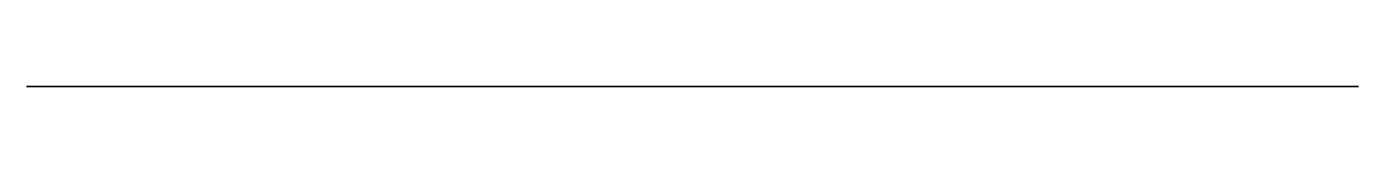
# Model space of a CAD drawing. Header units: millimetres. Extents: x -26.9 to -2.6, y 0 to 0.
import ezdxf

# ---------------------------------------------------------------- set-up
doc = ezdxf.new("R2010")
doc.units = ezdxf.units.MM
doc.layers.get('0').update_dxf_attribs({"color": 194, "true_color": 0x551cb1})

msp = doc.modelspace()

# ---------------------------------------------------------------- linework, layer by layer
at = {"color": 251, "true_color": 0x565656}
msp.add_polyline3d([(-2.658, 0, 4.771), (-2.646, 0, -115.155), (-26.899, 0, -115.155), (-26.899, 0, 114.043), (-19.422, 0, 114.043), (-19.325, 0, 112.598), (-19.142, 0, 111.162), (-18.875, 0, 109.74), (-18.523, 0, 108.335), (-18.207, 0, 107.304), (-17.845, 0, 106.286), (-17.439, 0, 105.285), (-16.99, 0, 104.305), (-16.299, 0, 102.997), (-15.524, 0, 101.733), (-14.682, 0, 100.509), (-13.787, 0, 99.324), (-12.053, 0, 97.09), (-11.251, 0, 95.937), (-10.881, 0, 95.343), (-10.537, 0, 94.734), (-10.049, 0, 93.759), (-9.605, 0, 92.755), (-9.208, 0, 91.732), (-8.861, 0, 90.699), (-8.671, 0, 90.03), (-8.51, 0, 89.352), (-8.376, 0, 88.669), (-8.267, 0, 87.979), (-8.112, 0, 86.585), (-8.024, 0, 85.177), (-7.976, 0, 81.214), (-2.646, 0, 81.199), (-2.656, 0, 70.882), (-3.146, 0, 70.867), (-3.631, 0, 70.821), (-3.872, 0, 70.786), (-4.111, 0, 70.743), (-4.347, 0, 70.691), (-4.58, 0, 70.631), (-4.81, 0, 70.562), (-5.037, 0, 70.484), (-5.26, 0, 70.396), (-5.478, 0, 70.299), (-5.692, 0, 70.193), (-5.9, 0, 70.076), (-6.103, 0, 69.95), (-6.3, 0, 69.813), (-6.776, 0, 69.452), (-7.238, 0, 69.073), (-7.685, 0, 68.679), (-8.117, 0, 68.269), (-8.533, 0, 67.844), (-8.934, 0, 67.404), (-9.318, 0, 66.95), (-9.685, 0, 66.482), (-10.035, 0, 66.001), (-10.368, 0, 65.507), (-10.683, 0, 65), (-10.979, 0, 64.482), (-11.257, 0, 63.952), (-11.515, 0, 63.411), (-11.754, 0, 62.859), (-11.974, 0, 62.298), (-12.21, 0, 61.61), (-12.415, 0, 60.916), (-12.589, 0, 60.215), (-12.73, 0, 59.508), (-12.841, 0, 58.798), (-12.92, 0, 58.084), (-12.967, 0, 57.368), (-12.983, 0, 56.651), (-12.967, 0, 55.934), (-12.92, 0, 55.218), (-12.841, 0, 54.504), (-12.73, 0, 53.794), (-12.589, 0, 53.087), (-12.415, 0, 52.386), (-12.21, 0, 51.692), (-11.974, 0, 51.004), (-11.754, 0, 50.443), (-11.515, 0, 49.891), (-11.257, 0, 49.35), (-10.979, 0, 48.82), (-10.683, 0, 48.301), (-10.368, 0, 47.795), (-10.035, 0, 47.301), (-9.685, 0, 46.82), (-9.318, 0, 46.352), (-8.934, 0, 45.898), (-8.533, 0, 45.458), (-8.117, 0, 45.033), (-7.685, 0, 44.623), (-7.238, 0, 44.229), (-6.776, 0, 43.85), (-6.3, 0, 43.489), (-6.103, 0, 43.352), (-5.9, 0, 43.226), (-5.692, 0, 43.109), (-5.478, 0, 43.003), (-5.26, 0, 42.906), (-5.037, 0, 42.818), (-4.81, 0, 42.74), (-4.58, 0, 42.671), (-4.347, 0, 42.611), (-4.111, 0, 42.559), (-3.872, 0, 42.516), (-3.631, 0, 42.481), (-3.146, 0, 42.435), (-2.656, 0, 42.42), (-2.647, 0, 32.639), (-3.219, 0, 32.622), (-3.786, 0, 32.569), (-4.066, 0, 32.529), (-4.344, 0, 32.479), (-4.619, 0, 32.419), (-4.891, 0, 32.349), (-5.158, 0, 32.268), (-5.421, 0, 32.176), (-5.678, 0, 32.073), (-5.931, 0, 31.958), (-6.177, 0, 31.832), (-6.417, 0, 31.694), (-6.651, 0, 31.543), (-6.877, 0, 31.38), (-7.318, 0, 31.03), (-7.746, 0, 30.666), (-8.16, 0, 30.287), (-8.56, 0, 29.895), (-8.946, 0, 29.488), (-9.318, 0, 29.069), (-9.674, 0, 28.637), (-10.016, 0, 28.192), (-10.341, 0, 27.735), (-10.651, 0, 27.267), (-10.944, 0, 26.788), (-11.221, 0, 26.297), (-11.48, 0, 25.797), (-11.723, 0, 25.286), (-11.947, 0, 24.766), (-12.154, 0, 24.237), (-12.386, 0, 23.563), (-12.587, 0, 22.883), (-12.757, 0, 22.196), (-12.896, 0, 21.504), (-13.004, 0, 20.808), (-13.082, 0, 20.109), (-13.128, 0, 19.407), (-13.144, 0, 18.705), (-13.128, 0, 18.002), (-13.082, 0, 17.301), (-13.004, 0, 16.602), (-12.896, 0, 15.906), (-12.757, 0, 15.214), (-12.587, 0, 14.527), (-12.386, 0, 13.846), (-12.154, 0, 13.173), (-11.947, 0, 12.644), (-11.723, 0, 12.124), (-11.48, 0, 11.613), (-11.221, 0, 11.112), (-10.944, 0, 10.622), (-10.651, 0, 10.143), (-10.341, 0, 9.675), (-10.016, 0, 9.218), (-9.674, 0, 8.773), (-9.318, 0, 8.341), (-8.946, 0, 7.921), (-8.56, 0, 7.515), (-8.16, 0, 7.122), (-7.746, 0, 6.744), (-7.318, 0, 6.379), (-6.877, 0, 6.03), (-6.652, 0, 5.867), (-6.419, 0, 5.717), (-6.18, 0, 5.579), (-5.934, 0, 5.453), (-5.682, 0, 5.338), (-5.424, 0, 5.235), (-5.162, 0, 5.143), (-4.895, 0, 5.062), (-4.624, 0, 4.992), (-4.35, 0, 4.932), (-4.073, 0, 4.881), (-3.793, 0, 4.841), (-3.227, 0, 4.788)], close=True, dxfattribs=at)

doc.saveas('drawing.dxf')
